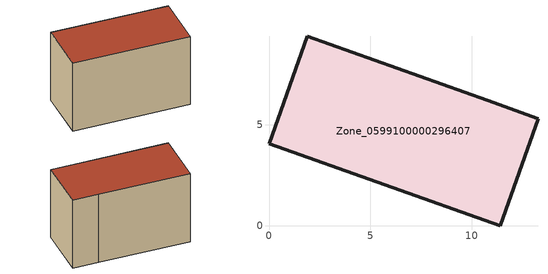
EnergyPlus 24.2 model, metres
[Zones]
Zone_0599100000296407
 floor ground (C_G): 11.39,0 0,4.05 1.88,9.36 10.77,6.19 13.27,5.28 z0.34
 wall outside (C_F): 0,4.05 11.39,0 13.27,5.28 10.77,6.19 1.88,9.36 0,4.05 z0.34:8.15
 roof outside (C_R): 13.27,5.28 10.77,6.19 1.88,9.36 0,4.05 11.39,0 z8.15
[BUILDING]
Pand.0599100000296407: North Axis=0; Terrain=City; Loads Convergence Tolerance Value=0.04; Temperature Convergence Tolerance Value=0.4; Solar Distribution=FullExterior; Maximum Number of Warmup Days=25; Minimum Number of Warmup Days=1
[Site:Location]
Rotterdam.The.Hague.AP_ZH_NLD Design_Conditions: Latitude=51.96; Longitude=4.45; Time Zone=1; Elevation=-4.5
[SITE:GROUNDTEMPERATURE:BUILDINGSURFACE]
18, 18, 18, 18, 18, 18, 18, 18, 18, 18, 18, 18
[MATERIAL] Thermal Absorptance=0.9; Solar Absorptance=0.7; Visible Absorptance=0.7
Name | Roughness | Thickness | Conductivity | Density | Specific Heat
G.TC.1975-1991 | MediumSmooth | 0.15 | 0.288461 | 540 | 1210
F.TC.1975-1991 | Rough | 0.3 | 0.230769 | 1920 | 840
R.TC.1975-1991 | MediumRough | 0.2 | 0.153846 | 1500 | 1000
[CONSTRUCTION]
C_G: G.TC.1975-1991
C_F: F.TC.1975-1991
C_R: R.TC.1975-1991
[ZONE]
Zone_0599100000296407: Type=1; Multiplier=1; Ceiling Height=Autocalculate; Volume=Autocalculate; Floor Area=autocalculate; Part of Total Floor Area=Yes
[ZONEINFILTRATION:DESIGNFLOWRATE]
Infil_Zone_0599100000296407: Zone or ZoneList or Space or SpaceList=Zone_0599100000296407; Schedule=AlwaysOn; Design Flow Rate Calculation Method=Flow/Area; Flow Rate per Floor Area=0.003; Constant Term Coefficient=1; Temperature Term Coefficient=0; Velocity Term Coefficient=0; Velocity Squared Term Coefficient=0
[HVACTEMPLATE:ZONE:IDEALLOADSAIRSYSTEM]
Zone_0599100000296407: Maximum Heating Supply Air Temperature=50; Minimum Cooling Supply Air Temperature=13; Maximum Heating Supply Air Humidity Ratio=0.0156; Minimum Cooling Supply Air Humidity Ratio=0.0077; Heating Limit=NoLimit; Cooling Limit=NoLimit; Dehumidification Control Type=ConstantSensibleHeatRatio; Cooling Sensible Heat Ratio=0.7; Dehumidification Setpoint=60; Humidification Control Type=None; Humidification Setpoint=30; Outdoor Air Method=None; Outdoor Air Flow Rate per Person=0.00944; Outdoor Air Flow Rate per Zone Floor Area=0; Outdoor Air Flow Rate per Zone=0; Demand Controlled Ventilation Type=None; Outdoor Air Economizer Type=NoEconomizer; Heat Recovery Type=None; Sensible Heat Recovery Effectiveness=0.7; Latent Heat Recovery Effectiveness=0.65
[ZONECONTROL:THERMOSTAT]
ThermostatControl_Zone_0599100000296407: Zone or ZoneList=Zone_0599100000296407; Control Type Schedule=DualSetpointControlType; Control 1=Thermostat_Zone_0599100000296407; Temperature Difference Between Cutout And Setpoint=0
[THERMOSTATSETPOINT:DUALSETPOINT]
Thermostat_Zone_0599100000296407: Heating Setpoint Temperature Schedule=HeatingSetpoint_Zone_0599100000296407; Cooling Setpoint Temperature Schedule=CoolingSetpoint_Zone_0599100000296407
[SCHEDULE:COMPACT]
HeatingSetpoint_Zone_0599100000296407: Through: 12/31, For: AllDays, Until: 24:00, 21
CoolingSetpoint_Zone_0599100000296407: Through: 12/31, For: AllDays, Until: 24:00, 24
DualSetpointControlType: Through: 12/31, For: AllDays, Until: 24:00, 4
AlwaysOn: Through: 12/31, For: AllDays, Until: 24:00, 1
